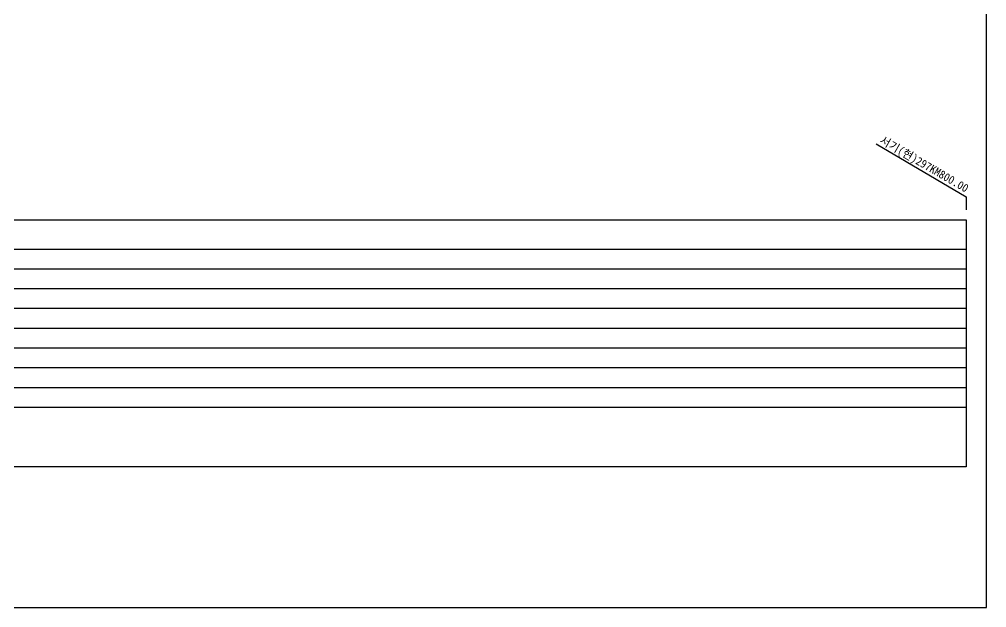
# Model space of a CAD drawing. Header units: millimetres. Extents: x 14950 to 15746, y 1103 to 1809.
# Drawn here: x 15452 to 15745.9, y 1103.1 to 1281.7 of the extents above; entities that cross this region are included whole.
import ezdxf
from ezdxf.enums import TextEntityAlignment as Align

# ---------------------------------------------------------------- set-up
doc = ezdxf.new("R2010")
doc.units = ezdxf.units.MM
doc.header["$LTSCALE"] = 10
doc.header["$MEASUREMENT"] = 0
for name, color, linetype in [('TT-TABL-LIN1', 4, 'Continuous'), ('TT-TABL-LIN2', 1, 'Continuous'), ('TZ-LEAL', 1, 'Continuous'), ('TZ-LEAT', 3, 'Continuous')]:
    doc.layers.add(name, color=color, linetype=linetype)
doc.layers.add('TX-PAPR', color=2, linetype='Continuous', plot=False)
doc.styles.add('굴림체', font='GulimChe.ttf')

# ---------------------------------------------------------------- blocks, each defined once
blk = doc.blocks.new('JD-경부고속상선표_190503')
at = {"layer": 'TT-TABL-LIN1'}
blk.add_lwpolyline([(2, 114), (785.58, 114), (785.58, 39), (2, 39)], close=True, dxfattribs=at)
at = {"layer": 'TT-TABL-LIN2'}
for points in [[(785.58, 105), (9.33, 105)], [(785.58, 99), (9.33, 99)], [(785.58, 93), (9.33, 93)], [(785.58, 87), (9.33, 87)], [(785.58, 81), (38.33, 81)], [(785.58, 75), (9.33, 75)], [(785.58, 69), (9.33, 69)], [(785.58, 63), (9.33, 63)], [(785.58, 57), (9.33, 57)]]:
    blk.add_lwpolyline(points, dxfattribs=at)

msp = doc.modelspace()

# ---------------------------------------------------------------- linework, layer by layer
at = {"layer": 'TX-PAPR'}
msp.add_lwpolyline([(14949.89, 1103.05), (15745.89, 1103.05), (15745.89, 1619.05), (14949.89, 1619.05)], close=True, dxfattribs=at)
at = {"layer": 'TZ-LEAL'}
msp.add_lwpolyline([(15712.3, 1243.87), (15739.68, 1227.85), (15739.68, 1223.85)], dxfattribs=at)

# ---------------------------------------------------------------- block references
at = {"layer": 'TT-TABL-LIN2'}
msp.add_blockref('JD-경부고속상선표_190503', (14954.11, 1106.85), dxfattribs=at)

# ---------------------------------------------------------------- texts
at = {"layer": 'TZ-LEAT', "style": '굴림체'}
msp.add_text('서기(현)297KM800.00', height=2.5, rotation=330, dxfattribs=at).set_placement((15726.29, 1236.67), align=Align.CENTER)

doc.saveas('drawing.dxf')
